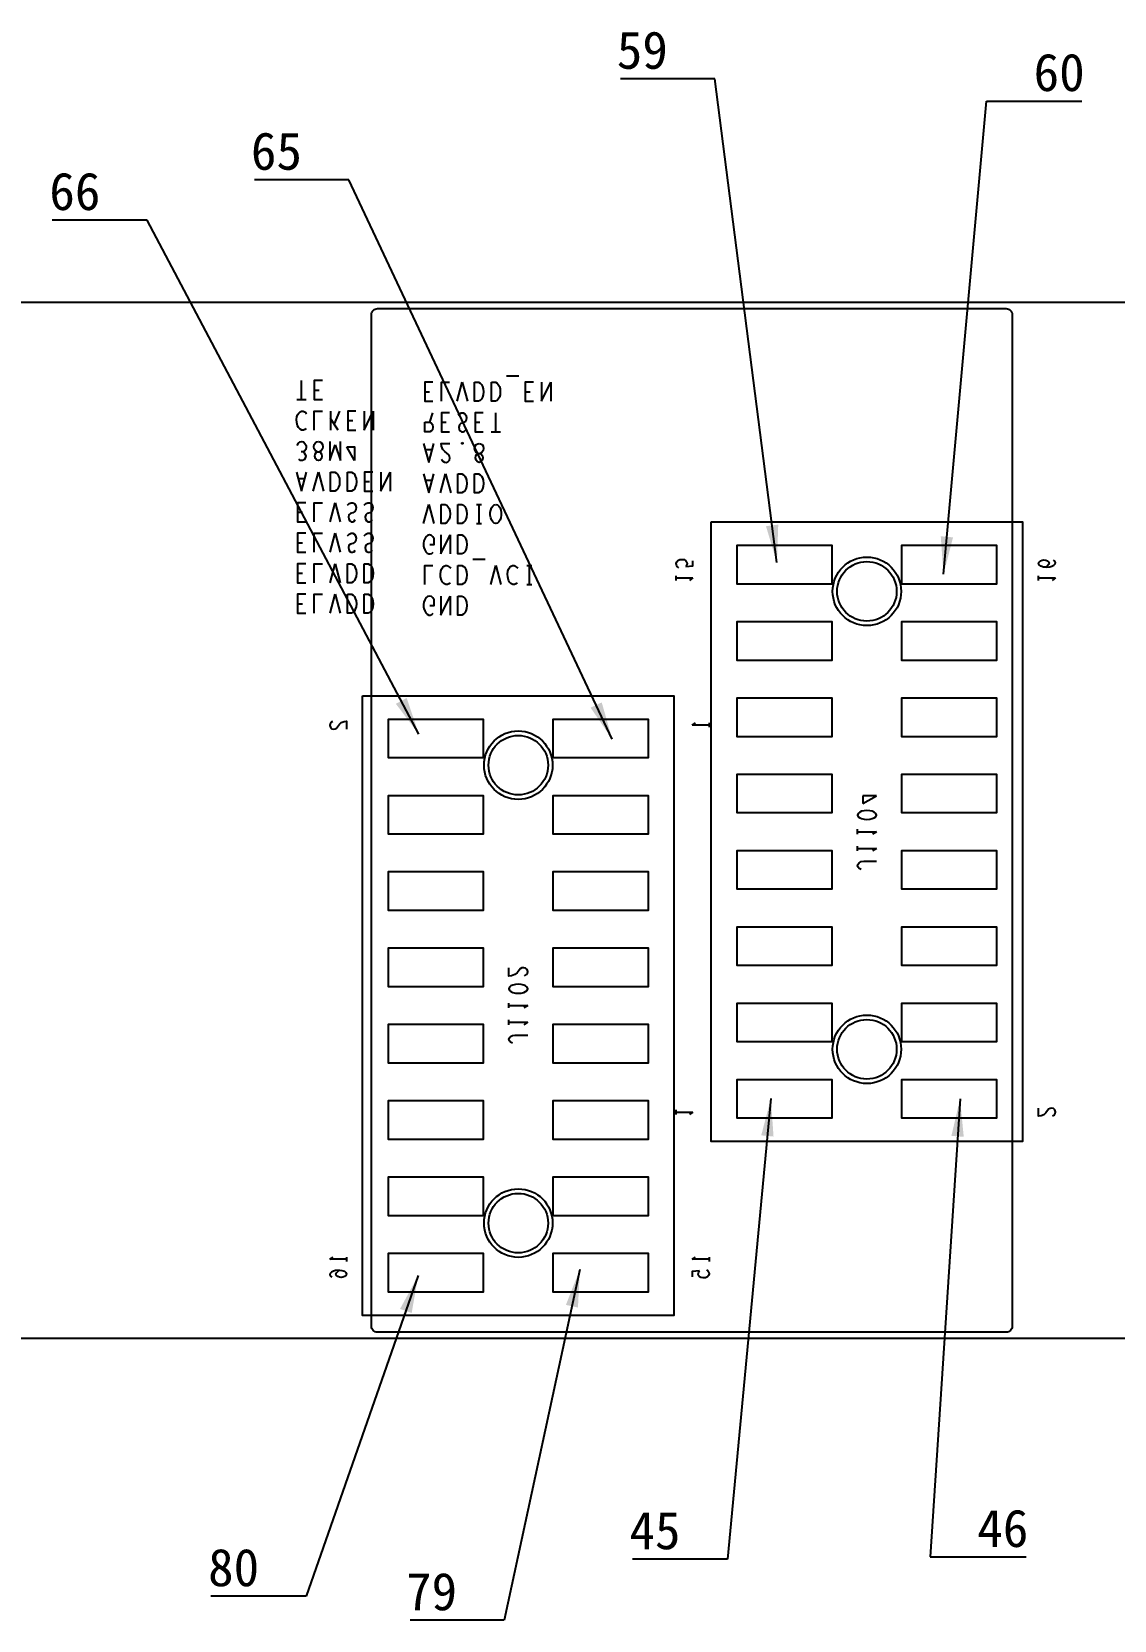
# Model space of a CAD drawing. Header units: millimetres. Extents: x 17 to 508, y 150 to 618.
# Drawn here: x 261 to 333, y 264.5 to 370.2 of the extents above; entities that cross this region are included whole.
import ezdxf

# ---------------------------------------------------------------- set-up
doc = ezdxf.new("R2010")
doc.units = ezdxf.units.MM
for name, color, linetype in [('gbr-outline-dxf_layer1', 2, 'Continuous'), ('outline_layer0', 5, 'Continuous'), ('s_layer2', 7, 'Continuous'), ('susc-t_layer1', 2, 'Continuous')]:
    doc.layers.add(name, color=color, linetype=linetype)
doc.layers.add('SPB', color=6, linetype='Continuous', lineweight=25)
doc.layers.add('尺寸線', color=3, linetype='Continuous', lineweight=0)
doc.styles.get("Standard").update_dxf_attribs({"font": ''})
doc.styles.get('Standard').set_extended_font_data('SimSun')
doc.dimstyles.new('ISO-25', dxfattribs={"dimtxt": 2.5, "dimasz": 2.5, "dimexe": 1.25, "dimexo": 0.625, "dimtad": 1, "dimtxsty": 'Standard', "dimcen": 2.5, "dimadec": 0, "dimazin": 0, "dimtfac": 1, "dimtmove": 0, "dimatfit": 3, "dimfxl": 1, "dimarcsym": 0})

msp = doc.modelspace()

# ---------------------------------------------------------------- linework, layer by layer
at = {"color": 1}
for centre in [(316.58, 332.99), (293.37, 321.42), (316.58, 302.51), (293.37, 290.94)]:
    msp.add_circle(centre, 1.98, dxfattribs=at)
at = {"color": 2}
for centre in [(316.58, 332.99), (293.37, 321.42), (316.58, 302.51), (293.37, 290.94)]:
    msp.add_circle(centre, 1.98, dxfattribs=at)
at = {"layer": 'gbr-outline-dxf_layer1', "color": 1, "linetype": 'Continuous'}
msp.add_lwpolyline([(339.14, 352.22), (198.62, 352.22, 0.198916), (197.2, 351.63), (173.52, 327.95, -0.198918), (172.81, 327.66), (156.75, 327.66, 0.414216), (155.75, 326.66), (155.75, 308.66, 0.414364), (156.75, 307.66), (172.91, 307.66, -0.19873), (173.62, 307.36), (197.13, 283.86, 0.198916), (198.54, 283.27), (339.14, 283.27, 0.198917)], format="xyb", dxfattribs=at)
at = {"layer": 'outline_layer0', "color": 2}
for centre in [(316.58, 332.99), (293.37, 321.42), (293.37, 321.42), (316.58, 302.51), (293.37, 290.94), (293.37, 290.94)]:
    msp.add_circle(centre, 1.98, dxfattribs=at)
at = {"layer": 's_layer2', "color": 2}
for p, q in [((278.94, 345.75), (278.94, 347.02)), ((289.31, 345.64), (289.64, 346.91)), ((289.64, 346.91), (289.98, 345.64)), ((292.59, 347.33), (293.4, 347.33)), ((294.91, 346.91), (294.91, 345.64)), ((294.91, 345.64), (295.54, 346.91)), ((295.54, 346.91), (295.54, 345.64)), ((278.63, 345.75), (279.26, 345.75)), ((280.11, 346.36), (279.79, 346.36)), ((287.47, 346.25), (287.14, 346.25)), ((294.16, 346.25), (293.84, 346.25)), ((280.88, 344.99), (280.88, 343.72)), ((281.47, 344.99), (281.11, 344.14)), ((283.1, 343.72), (283.72, 344.99)), ((283.1, 344.99), (283.1, 343.72)), ((283.72, 344.99), (283.72, 343.72)), ((287.48, 344.26), (287.68, 344.88)), ((291.88, 343.61), (291.88, 344.88)), ((281.39, 343.72), (280.88, 344.5)), ((282.35, 344.33), (282.02, 344.33)), ((288.58, 344.22), (288.26, 344.22)), ((290.81, 344.22), (290.49, 344.22)), ((280.82, 342.96), (280.82, 341.69)), ((280.82, 341.69), (281.18, 342.74)), ((281.18, 342.74), (281.53, 341.69)), ((281.53, 341.69), (281.53, 342.96)), ((282.46, 341.69), (281.95, 342.6)), ((287.07, 342.84), (287.41, 341.57)), ((287.41, 341.57), (287.75, 342.84)), ((291.57, 343.61), (292.19, 343.61)), ((287.63, 342.4), (287.2, 342.4)), ((278.61, 340.92), (278.94, 339.65)), ((279.16, 340.48), (278.73, 340.48)), ((278.94, 339.65), (279.28, 340.92)), ((279.72, 339.65), (280.06, 340.92)), ((280.06, 340.92), (280.4, 339.65)), ((284.21, 339.65), (284.84, 340.92)), ((284.21, 340.92), (284.21, 339.65)), ((284.84, 340.92), (284.84, 339.65)), ((287.07, 340.81), (287.41, 339.54)), ((287.41, 339.54), (287.75, 340.81)), ((288.19, 339.54), (288.53, 340.81)), ((288.53, 340.81), (288.87, 339.54)), ((283.46, 340.27), (283.14, 340.27)), ((287.63, 340.37), (287.2, 340.37)), ((280.84, 337.62), (281.18, 338.89)), ((281.18, 338.89), (281.51, 337.62)), ((287.07, 337.51), (287.41, 338.78)), ((287.41, 338.78), (287.75, 337.51)), ((290.6, 338.78), (290.92, 338.78)), ((290.76, 337.51), (290.76, 338.78)), ((279, 338.24), (278.67, 338.24)), ((290.6, 337.51), (290.92, 337.51)), ((280.84, 335.59), (281.18, 336.86)), ((281.18, 336.86), (281.51, 335.59)), ((288.22, 336.75), (288.22, 335.48)), ((288.22, 335.48), (288.84, 336.75)), ((288.84, 336.75), (288.84, 335.48)), ((279, 336.2), (278.67, 336.2)), ((279, 334.17), (278.67, 334.17)), ((280.84, 333.56), (281.18, 334.83)), ((281.18, 334.83), (281.51, 333.56)), ((290.35, 335.14), (291.17, 335.14)), ((291.54, 333.45), (291.88, 334.72)), ((291.88, 334.72), (292.21, 333.45)), ((293.95, 334.72), (294.27, 334.72)), ((294.11, 333.45), (294.11, 334.72)), ((293.95, 333.45), (294.27, 333.45)), ((303.88, 333.72), (303.88, 334.03)), ((303.88, 333.88), (305, 333.88)), ((305, 333.88), (304.78, 333.72)), ((328.01, 333.72), (328.01, 334.03)), ((328.01, 333.88), (329.13, 333.88)), ((329.13, 333.88), (328.91, 333.72)), ((279, 332.14), (278.67, 332.14)), ((280.84, 331.53), (281.18, 332.8)), ((281.18, 332.8), (281.51, 331.53)), ((288.22, 332.68), (288.22, 331.41)), ((288.22, 331.41), (288.84, 332.68)), ((288.84, 332.68), (288.84, 331.41)), ((304.95, 324.09), (305.18, 324.24)), ((306.07, 324.09), (304.95, 324.09)), ((306.07, 324.24), (306.07, 323.94)), ((317.22, 319.38), (316.31, 319.38)), ((316.31, 318.88), (317.22, 319.38)), ((316.31, 319.38), (316.31, 318.88)), ((315.95, 316.82), (315.95, 317.15)), ((315.95, 316.99), (317.22, 316.99)), ((317.22, 316.99), (316.96, 316.82)), ((315.95, 315.71), (315.95, 316.03)), ((315.95, 315.87), (317.22, 315.87)), ((317.22, 315.87), (316.96, 315.71)), ((292.74, 305.26), (292.74, 305.58)), ((292.74, 305.42), (294.01, 305.42)), ((294.01, 305.42), (293.75, 305.26)), ((292.74, 304.14), (292.74, 304.47)), ((292.74, 304.31), (294.01, 304.31)), ((294.01, 304.31), (293.75, 304.14)), ((303.88, 298.16), (303.88, 298.47)), ((303.88, 298.32), (305, 298.32)), ((305, 298.32), (304.78, 298.16)), ((280.82, 288.53), (281.05, 288.68)), ((281.94, 288.68), (281.94, 288.38)), ((304.95, 288.53), (305.18, 288.68)), ((306.07, 288.68), (306.07, 288.38)), ((281.94, 288.53), (280.82, 288.53)), ((306.07, 288.53), (304.95, 288.53))]:
    msp.add_line(p, q, dxfattribs=at)
for points in [[(280.33, 347.02), (279.79, 347.02), (279.79, 345.75), (280.33, 345.75)], [(287.68, 346.91), (287.14, 346.91), (287.14, 345.64), (287.68, 345.64)], [(288.26, 345.64), (288.26, 346.91), (288.8, 346.91)], [(294.38, 346.91), (293.84, 346.91), (293.84, 345.64), (294.38, 345.64)], [(279.24, 343.82), (279.16, 343.76), (279.07, 343.72), (278.96, 343.72), (278.84, 343.78), (278.74, 343.89), (278.67, 344.01), (278.62, 344.23), (278.61, 344.42), (278.63, 344.61), (278.67, 344.73), (278.75, 344.86), (278.85, 344.95), (278.94, 344.99), (279.04, 344.99), (279.13, 344.95), (279.22, 344.88), (279.28, 344.8)], [(279.79, 343.72), (279.79, 344.99), (280.33, 344.99)], [(282.56, 344.99), (282.02, 344.99), (282.02, 343.72), (282.56, 343.72)], [(288.8, 344.88), (288.26, 344.88), (288.26, 343.61), (288.8, 343.61)], [(289.36, 344.71), (289.47, 344.81), (289.59, 344.88), (289.7, 344.88), (289.81, 344.81), (289.89, 344.71), (289.93, 344.56), (289.9, 344.41), (289.83, 344.28), (289.71, 344.2), (289.55, 344.16), (289.46, 344.07), (289.41, 343.92), (289.44, 343.77), (289.51, 343.67), (289.6, 343.61), (289.7, 343.61), (289.79, 343.65), (289.87, 343.75)], [(291.03, 344.88), (290.49, 344.88), (290.49, 343.61), (291.03, 343.61)], [(278.65, 342.7), (278.73, 342.85), (278.84, 342.94), (278.96, 342.96), (279.07, 342.94), (279.17, 342.83), (279.24, 342.7), (279.26, 342.58), (279.23, 342.43), (279.13, 342.32), (279.04, 342.28), (278.92, 342.28)], [(279.99, 342.28), (279.87, 342.34), (279.79, 342.47), (279.76, 342.62), (279.79, 342.77), (279.86, 342.87), (279.97, 342.94), (280.06, 342.96)], [(280.06, 342.96), (280.16, 342.94), (280.26, 342.87), (280.33, 342.77), (280.36, 342.62), (280.33, 342.47), (280.25, 342.34), (280.13, 342.28)], [(281.95, 342.6), (282.46, 342.6), (282.46, 341.69)], [(288.27, 341.79), (288.35, 341.66), (288.45, 341.6), (288.56, 341.57), (288.69, 341.62), (288.79, 341.72), (288.81, 341.85), (288.8, 341.98), (288.75, 342.08), (288.47, 342.29), (288.35, 342.44), (288.27, 342.65), (288.24, 342.84), (288.81, 342.84)], [(290.69, 342.17), (290.57, 342.23), (290.49, 342.36), (290.46, 342.5), (290.49, 342.65), (290.56, 342.76), (290.67, 342.82), (290.76, 342.84)], [(290.76, 342.84), (290.86, 342.82), (290.96, 342.76), (291.03, 342.65), (291.06, 342.5), (291.03, 342.36), (290.95, 342.23), (290.83, 342.17)], [(279.04, 342.28), (279.12, 342.22), (279.19, 342.11), (279.22, 341.98), (279.19, 341.86), (279.12, 341.75), (279, 341.69), (278.88, 341.71), (278.75, 341.79)], [(283.68, 340.92), (283.14, 340.92), (283.14, 339.65), (283.68, 339.65)], [(279.22, 338.89), (278.67, 338.89), (278.67, 337.62), (279.22, 337.62)], [(279.79, 337.62), (279.79, 338.89), (280.33, 338.89)], [(282.01, 338.72), (282.12, 338.83), (282.24, 338.89), (282.35, 338.89), (282.46, 338.83), (282.54, 338.72), (282.58, 338.57), (282.55, 338.43), (282.48, 338.3), (282.36, 338.21), (282.2, 338.17), (282.1, 338.09), (282.06, 337.94), (282.09, 337.79), (282.16, 337.69), (282.25, 337.62), (282.35, 337.62), (282.44, 337.66), (282.52, 337.77)], [(283.12, 338.72), (283.23, 338.83), (283.35, 338.89), (283.46, 338.89), (283.57, 338.83), (283.65, 338.72), (283.69, 338.57), (283.67, 338.43), (283.6, 338.3), (283.48, 338.21), (283.31, 338.17), (283.22, 338.09), (283.18, 337.94), (283.21, 337.79), (283.27, 337.69), (283.37, 337.62), (283.46, 337.62), (283.56, 337.66), (283.64, 337.77)], [(279.22, 336.86), (278.67, 336.86), (278.67, 335.59), (279.22, 335.59)], [(279.79, 335.59), (279.79, 336.86), (280.33, 336.86)], [(282.01, 336.69), (282.12, 336.8), (282.24, 336.86), (282.35, 336.86), (282.46, 336.8), (282.54, 336.69), (282.58, 336.54), (282.55, 336.39), (282.48, 336.27), (282.36, 336.18), (282.2, 336.14), (282.1, 336.06), (282.06, 335.91), (282.09, 335.76), (282.16, 335.65), (282.25, 335.59), (282.35, 335.59), (282.44, 335.63), (282.52, 335.74)], [(283.12, 336.69), (283.23, 336.8), (283.35, 336.86), (283.46, 336.86), (283.57, 336.8), (283.65, 336.69), (283.69, 336.54), (283.67, 336.39), (283.6, 336.27), (283.48, 336.18), (283.31, 336.14), (283.22, 336.06), (283.18, 335.91), (283.21, 335.76), (283.27, 335.65), (283.37, 335.59), (283.46, 335.59), (283.56, 335.63), (283.64, 335.74)], [(287.49, 336.11), (287.76, 336.11), (287.76, 336.49), (287.68, 336.62), (287.59, 336.71), (287.45, 336.75), (287.32, 336.71), (287.22, 336.62), (287.14, 336.49), (287.09, 336.35), (287.06, 336.18), (287.06, 336.03), (287.09, 335.9), (287.14, 335.75), (287.22, 335.63), (287.3, 335.54), (287.41, 335.48), (287.51, 335.48), (287.62, 335.52), (287.7, 335.6)], [(279.22, 334.83), (278.67, 334.83), (278.67, 333.56), (279.22, 333.56)], [(279.79, 333.56), (279.79, 334.83), (280.33, 334.83)], [(287.14, 333.45), (287.14, 334.72), (287.68, 334.72)], [(288.83, 333.55), (288.75, 333.49), (288.65, 333.45), (288.54, 333.45), (288.42, 333.51), (288.33, 333.61), (288.26, 333.74), (288.2, 333.95), (288.19, 334.14), (288.22, 334.33), (288.26, 334.46), (288.34, 334.59), (288.43, 334.67), (288.53, 334.72), (288.62, 334.72), (288.72, 334.67), (288.8, 334.61), (288.87, 334.53)], [(293.29, 333.55), (293.21, 333.49), (293.11, 333.45), (293.01, 333.45), (292.88, 333.51), (292.79, 333.61), (292.72, 333.74), (292.67, 333.95), (292.65, 334.14), (292.68, 334.33), (292.72, 334.46), (292.8, 334.59), (292.9, 334.67), (292.99, 334.72), (293.09, 334.72), (293.18, 334.67), (293.26, 334.61), (293.33, 334.53)], [(304.05, 334.56), (303.96, 334.64), (303.9, 334.73), (303.88, 334.84), (303.92, 334.96), (303.99, 335.04), (304.12, 335.11), (304.27, 335.12), (304.42, 335.1), (304.52, 335.03), (304.59, 334.94), (304.61, 334.85), (304.59, 334.77), (304.52, 334.65)], [(304.52, 334.65), (305, 334.69), (305, 335.03)], [(328.52, 334.6), (328.76, 334.63), (328.89, 334.66), (329.02, 334.73), (329.11, 334.82), (329.13, 334.91), (329.09, 334.99), (329, 335.06)], [(279.22, 332.8), (278.67, 332.8), (278.67, 331.53), (279.22, 331.53)], [(279.79, 331.53), (279.79, 332.8), (280.33, 332.8)], [(287.49, 332.05), (287.76, 332.05), (287.76, 332.43), (287.68, 332.56), (287.59, 332.64), (287.45, 332.68), (287.32, 332.64), (287.22, 332.56), (287.14, 332.43), (287.09, 332.28), (287.06, 332.11), (287.06, 331.96), (287.09, 331.84), (287.14, 331.69), (287.22, 331.56), (287.3, 331.48), (287.41, 331.41), (287.51, 331.41), (287.62, 331.46), (287.7, 331.54)], [(281.01, 324.33), (280.9, 324.26), (280.84, 324.17), (280.82, 324.06), (280.86, 323.94), (280.95, 323.85), (281.07, 323.82), (281.18, 323.84), (281.27, 323.89), (281.46, 324.14), (281.59, 324.26), (281.77, 324.33), (281.94, 324.36), (281.94, 323.82)], [(316.2, 314.48), (316.07, 314.55), (315.99, 314.63), (315.95, 314.73), (315.99, 314.84), (316.07, 314.92), (316.2, 315), (316.37, 315.02), (317.22, 315.02)], [(293.79, 307.4), (293.92, 307.48), (293.98, 307.57), (294.01, 307.68), (293.96, 307.82), (293.86, 307.91), (293.73, 307.94), (293.6, 307.92), (293.5, 307.87), (293.29, 307.6), (293.14, 307.48), (292.93, 307.4), (292.74, 307.37), (292.74, 307.94)], [(292.99, 302.92), (292.86, 302.99), (292.78, 303.07), (292.74, 303.16), (292.78, 303.27), (292.86, 303.35), (292.99, 303.43), (293.16, 303.46), (294.01, 303.46)], [(328.94, 298.08), (329.06, 298.15), (329.11, 298.24), (329.13, 298.34), (329.09, 298.47), (329, 298.56), (328.89, 298.58), (328.78, 298.57), (328.68, 298.52), (328.5, 298.27), (328.37, 298.15), (328.18, 298.08), (328.01, 298.05), (328.01, 298.58)], [(281.44, 287.81), (281.2, 287.78), (281.07, 287.74), (280.94, 287.68), (280.84, 287.59), (280.82, 287.5), (280.86, 287.41), (280.95, 287.35)], [(305.44, 287.76), (304.95, 287.72), (304.95, 287.37)], [(305.9, 287.84), (306, 287.77), (306.05, 287.68), (306.07, 287.57), (306.03, 287.45), (305.96, 287.36), (305.83, 287.3), (305.68, 287.29), (305.53, 287.31), (305.44, 287.37), (305.36, 287.46), (305.34, 287.55), (305.36, 287.64), (305.44, 287.76)]]:
    msp.add_lwpolyline(points, dxfattribs=at)
for points in [[(290.46, 346.91), (290.73, 346.91), (290.84, 346.84), (290.92, 346.76), (290.99, 346.63), (291.04, 346.48), (291.06, 346.27), (291.04, 346.06), (290.99, 345.91), (290.92, 345.79), (290.84, 345.7), (290.73, 345.64), (290.46, 345.64)], [(291.58, 346.91), (291.85, 346.91), (291.96, 346.84), (292.04, 346.76), (292.11, 346.63), (292.16, 346.48), (292.17, 346.27), (292.16, 346.06), (292.11, 345.91), (292.04, 345.79), (291.96, 345.7), (291.85, 345.64), (291.58, 345.64)], [(287.14, 344.26), (287.48, 344.26), (287.58, 344.2), (287.66, 344.09), (287.68, 343.92), (287.66, 343.75), (287.59, 343.67), (287.48, 343.61), (287.14, 343.61)], [(289.64, 342.89), (289.67, 342.87), (289.67, 342.82), (289.64, 342.8), (289.62, 342.82), (289.62, 342.87)], [(279.99, 342.28), (280.13, 342.28), (280.21, 342.24), (280.28, 342.13), (280.3, 341.98), (280.26, 341.83), (280.17, 341.73), (280.06, 341.69), (279.95, 341.73), (279.86, 341.83), (279.82, 341.98), (279.84, 342.13), (279.91, 342.24)], [(290.69, 342.17), (290.83, 342.17), (290.91, 342.12), (290.98, 342.02), (291, 341.87), (290.96, 341.72), (290.87, 341.62), (290.76, 341.57), (290.65, 341.62), (290.56, 341.72), (290.52, 341.87), (290.54, 342.02), (290.61, 342.12)], [(280.88, 340.92), (281.15, 340.92), (281.26, 340.86), (281.34, 340.78), (281.41, 340.65), (281.46, 340.5), (281.47, 340.29), (281.46, 340.08), (281.41, 339.93), (281.34, 339.8), (281.26, 339.72), (281.15, 339.65), (280.88, 339.65)], [(281.99, 340.92), (282.27, 340.92), (282.37, 340.86), (282.46, 340.78), (282.52, 340.65), (282.58, 340.5), (282.59, 340.29), (282.58, 340.08), (282.52, 339.93), (282.46, 339.8), (282.37, 339.72), (282.27, 339.65), (281.99, 339.65)], [(289.35, 340.81), (289.62, 340.81), (289.73, 340.75), (289.81, 340.66), (289.87, 340.54), (289.93, 340.39), (289.94, 340.18), (289.93, 339.96), (289.87, 339.82), (289.81, 339.69), (289.73, 339.61), (289.62, 339.54), (289.35, 339.54)], [(290.46, 340.81), (290.73, 340.81), (290.84, 340.75), (290.92, 340.66), (290.99, 340.54), (291.04, 340.39), (291.06, 340.18), (291.04, 339.96), (290.99, 339.82), (290.92, 339.69), (290.84, 339.61), (290.73, 339.54), (290.46, 339.54)], [(288.23, 338.78), (288.5, 338.78), (288.61, 338.72), (288.69, 338.63), (288.76, 338.5), (288.81, 338.36), (288.83, 338.14), (288.81, 337.93), (288.76, 337.79), (288.69, 337.66), (288.61, 337.57), (288.5, 337.51), (288.23, 337.51)], [(289.35, 338.78), (289.62, 338.78), (289.73, 338.72), (289.81, 338.63), (289.87, 338.5), (289.93, 338.36), (289.94, 338.14), (289.93, 337.93), (289.87, 337.79), (289.81, 337.66), (289.73, 337.57), (289.62, 337.51), (289.35, 337.51)], [(291.88, 338.78), (291.98, 338.76), (292.08, 338.67), (292.16, 338.55), (292.21, 338.4), (292.24, 338.23), (292.24, 338.06), (292.21, 337.89), (292.16, 337.74), (292.08, 337.62), (291.98, 337.53), (291.88, 337.51), (291.77, 337.53), (291.67, 337.62), (291.59, 337.74), (291.54, 337.89), (291.51, 338.06), (291.51, 338.23), (291.54, 338.4), (291.59, 338.55), (291.67, 338.67), (291.77, 338.76)], [(306.22, 337.61), (326.95, 337.61), (326.95, 296.37), (306.22, 296.37)], [(289.35, 336.75), (289.62, 336.75), (289.73, 336.68), (289.81, 336.6), (289.87, 336.47), (289.93, 336.32), (289.94, 336.11), (289.93, 335.9), (289.87, 335.75), (289.81, 335.63), (289.73, 335.54), (289.62, 335.48), (289.35, 335.48)], [(307.92, 336.04), (307.92, 333.5), (314.27, 333.5), (314.27, 336.04)], [(318.89, 336.04), (318.89, 333.5), (325.24, 333.5), (325.24, 336.04)], [(281.99, 334.83), (282.27, 334.83), (282.37, 334.76), (282.46, 334.68), (282.52, 334.55), (282.58, 334.4), (282.59, 334.19), (282.58, 333.98), (282.52, 333.83), (282.46, 333.71), (282.37, 333.62), (282.27, 333.56), (281.99, 333.56)], [(283.11, 334.83), (283.38, 334.83), (283.49, 334.76), (283.57, 334.68), (283.64, 334.55), (283.69, 334.4), (283.71, 334.19), (283.69, 333.98), (283.64, 333.83), (283.57, 333.71), (283.49, 333.62), (283.38, 333.56), (283.11, 333.56)], [(289.35, 334.72), (289.62, 334.72), (289.73, 334.65), (289.81, 334.57), (289.87, 334.44), (289.93, 334.29), (289.94, 334.08), (289.93, 333.87), (289.87, 333.72), (289.81, 333.59), (289.73, 333.51), (289.62, 333.45), (289.35, 333.45)], [(328.37, 335.08), (328.5, 335.07), (328.61, 335.02), (328.68, 334.96), (328.72, 334.87), (328.68, 334.77), (328.61, 334.69), (328.48, 334.6), (328.33, 334.61), (328.16, 334.66), (328.05, 334.75), (328.01, 334.85), (328.05, 334.94), (328.14, 335.02), (328.25, 335.07)], [(281.99, 332.8), (282.27, 332.8), (282.37, 332.73), (282.46, 332.65), (282.52, 332.52), (282.58, 332.37), (282.59, 332.16), (282.58, 331.95), (282.52, 331.8), (282.46, 331.67), (282.37, 331.59), (282.27, 331.53), (281.99, 331.53)], [(283.11, 332.8), (283.38, 332.8), (283.49, 332.73), (283.57, 332.65), (283.64, 332.52), (283.69, 332.37), (283.71, 332.16), (283.69, 331.95), (283.64, 331.8), (283.57, 331.67), (283.49, 331.59), (283.38, 331.53), (283.11, 331.53)], [(289.35, 332.68), (289.62, 332.68), (289.73, 332.62), (289.81, 332.54), (289.87, 332.41), (289.93, 332.26), (289.94, 332.05), (289.93, 331.84), (289.87, 331.69), (289.81, 331.56), (289.73, 331.48), (289.62, 331.41), (289.35, 331.41)], [(307.92, 330.96), (307.92, 328.42), (314.27, 328.42), (314.27, 330.96)], [(318.89, 330.96), (318.89, 328.42), (325.24, 328.42), (325.24, 330.96)], [(283.01, 326.04), (303.73, 326.04), (303.73, 284.8), (283.01, 284.8)], [(307.92, 325.88), (307.92, 323.34), (314.27, 323.34), (314.27, 325.88)], [(318.89, 325.88), (318.89, 323.34), (325.24, 323.34), (325.24, 325.88)], [(284.71, 324.47), (284.71, 321.93), (291.06, 321.93), (291.06, 324.47)], [(295.68, 324.47), (295.68, 321.93), (302.03, 321.93), (302.03, 324.47)], [(307.92, 320.8), (307.92, 318.26), (314.27, 318.26), (314.27, 320.8)], [(318.89, 320.8), (318.89, 318.26), (325.24, 318.26), (325.24, 320.8)], [(284.71, 319.39), (284.71, 316.85), (291.06, 316.85), (291.06, 319.39)], [(295.68, 319.39), (295.68, 316.85), (302.03, 316.85), (302.03, 319.39)], [(316.58, 318.4), (316.39, 318.39), (316.22, 318.35), (316.1, 318.29), (315.99, 318.21), (315.95, 318.1), (315.99, 317.99), (316.1, 317.91), (316.22, 317.86), (316.39, 317.82), (316.58, 317.8), (316.77, 317.82), (316.94, 317.86), (317.07, 317.91), (317.18, 317.99), (317.22, 318.1), (317.18, 318.21), (317.07, 318.29), (316.94, 318.35), (316.77, 318.39)], [(307.92, 315.72), (307.92, 313.18), (314.27, 313.18), (314.27, 315.72)], [(318.89, 315.72), (318.89, 313.18), (325.24, 313.18), (325.24, 315.72)], [(284.71, 314.31), (284.71, 311.77), (291.06, 311.77), (291.06, 314.31)], [(295.68, 314.31), (295.68, 311.77), (302.03, 311.77), (302.03, 314.31)], [(307.92, 310.64), (307.92, 308.1), (314.27, 308.1), (314.27, 310.64)], [(318.89, 310.64), (318.89, 308.1), (325.24, 308.1), (325.24, 310.64)], [(284.71, 309.23), (284.71, 306.69), (291.06, 306.69), (291.06, 309.23)], [(295.68, 309.23), (295.68, 306.69), (302.03, 306.69), (302.03, 309.23)], [(293.37, 306.84), (293.18, 306.82), (293.01, 306.78), (292.88, 306.73), (292.78, 306.65), (292.74, 306.54), (292.78, 306.43), (292.88, 306.35), (293.01, 306.29), (293.18, 306.25), (293.37, 306.24), (293.56, 306.25), (293.73, 306.29), (293.86, 306.35), (293.96, 306.43), (294.01, 306.54), (293.96, 306.65), (293.86, 306.73), (293.73, 306.78), (293.56, 306.82)], [(307.92, 305.56), (307.92, 303.02), (314.27, 303.02), (314.27, 305.56)], [(318.89, 305.56), (318.89, 303.02), (325.24, 303.02), (325.24, 305.56)], [(284.71, 304.15), (284.71, 301.61), (291.06, 301.61), (291.06, 304.15)], [(295.68, 304.15), (295.68, 301.61), (302.03, 301.61), (302.03, 304.15)], [(307.92, 300.48), (307.92, 297.94), (314.27, 297.94), (314.27, 300.48)], [(318.89, 300.48), (318.89, 297.94), (325.24, 297.94), (325.24, 300.48)], [(284.71, 299.07), (284.71, 296.53), (291.06, 296.53), (291.06, 299.07)], [(295.68, 299.07), (295.68, 296.53), (302.03, 296.53), (302.03, 299.07)], [(284.71, 293.99), (284.71, 291.45), (291.06, 291.45), (291.06, 293.99)], [(295.68, 293.99), (295.68, 291.45), (302.03, 291.45), (302.03, 293.99)], [(284.71, 288.91), (284.71, 286.37), (291.06, 286.37), (291.06, 288.91)], [(295.68, 288.91), (295.68, 286.37), (302.03, 286.37), (302.03, 288.91)], [(281.47, 287.8), (281.62, 287.79), (281.79, 287.74), (281.9, 287.65), (281.94, 287.55), (281.9, 287.46), (281.81, 287.39), (281.7, 287.34), (281.59, 287.32), (281.46, 287.34), (281.35, 287.39), (281.27, 287.45), (281.23, 287.54), (281.27, 287.64), (281.35, 287.72)]]:
    msp.add_lwpolyline(points, close=True, dxfattribs=at)
for centre in [(316.58, 332.99), (316.58, 302.51)]:
    msp.add_circle(centre, 1.98, dxfattribs=at)
at = {"layer": 'SPB', "color": 2, "linetype": 'Continuous'}
for points in [[(307.92, 333.5), (314.27, 333.5), (314.27, 336.04), (307.92, 336.04)], [(318.89, 333.5), (325.24, 333.5), (325.24, 336.04), (318.89, 336.04)], [(307.92, 328.42), (314.27, 328.42), (314.27, 330.96), (307.92, 330.96)], [(318.89, 328.42), (325.24, 328.42), (325.24, 330.96), (318.89, 330.96)], [(307.92, 323.34), (314.27, 323.34), (314.27, 325.88), (307.92, 325.88)], [(318.89, 323.34), (325.24, 323.34), (325.24, 325.88), (318.89, 325.88)], [(284.71, 321.93), (291.06, 321.93), (291.06, 324.47), (284.71, 324.47)], [(295.68, 321.93), (302.03, 321.93), (302.03, 324.47), (295.68, 324.47)], [(307.92, 318.26), (314.27, 318.26), (314.27, 320.8), (307.92, 320.8)], [(318.89, 318.26), (325.24, 318.26), (325.24, 320.8), (318.89, 320.8)], [(284.71, 316.85), (291.06, 316.85), (291.06, 319.39), (284.71, 319.39)], [(295.68, 316.85), (302.03, 316.85), (302.03, 319.39), (295.68, 319.39)], [(307.92, 313.18), (314.27, 313.18), (314.27, 315.72), (307.92, 315.72)], [(318.89, 313.18), (325.24, 313.18), (325.24, 315.72), (318.89, 315.72)], [(284.71, 311.77), (291.06, 311.77), (291.06, 314.31), (284.71, 314.31)], [(295.68, 311.77), (302.03, 311.77), (302.03, 314.31), (295.68, 314.31)], [(307.92, 308.1), (314.27, 308.1), (314.27, 310.64), (307.92, 310.64)], [(318.89, 308.1), (325.24, 308.1), (325.24, 310.64), (318.89, 310.64)], [(284.71, 306.69), (291.06, 306.69), (291.06, 309.23), (284.71, 309.23)], [(295.68, 306.69), (302.03, 306.69), (302.03, 309.23), (295.68, 309.23)], [(307.92, 303.02), (314.27, 303.02), (314.27, 305.56), (307.92, 305.56)], [(318.89, 303.02), (325.24, 303.02), (325.24, 305.56), (318.89, 305.56)], [(284.71, 301.61), (291.06, 301.61), (291.06, 304.15), (284.71, 304.15)], [(295.68, 301.61), (302.03, 301.61), (302.03, 304.15), (295.68, 304.15)], [(307.92, 297.94), (314.27, 297.94), (314.27, 300.48), (307.92, 300.48)], [(318.89, 297.94), (325.24, 297.94), (325.24, 300.48), (318.89, 300.48)], [(284.71, 296.53), (291.06, 296.53), (291.06, 299.07), (284.71, 299.07)], [(295.68, 296.53), (302.03, 296.53), (302.03, 299.07), (295.68, 299.07)], [(284.71, 291.45), (291.06, 291.45), (291.06, 293.99), (284.71, 293.99)], [(295.68, 291.45), (302.03, 291.45), (302.03, 293.99), (295.68, 293.99)], [(284.71, 286.37), (291.06, 286.37), (291.06, 288.91), (284.71, 288.91)], [(295.68, 286.37), (302.03, 286.37), (302.03, 288.91), (295.68, 288.91)]]:
    msp.add_lwpolyline(points, close=True, dxfattribs=at)
at = {"layer": 'susc-t_layer1', "color": 1, "linetype": 'Continuous'}
msp.add_lwpolyline([(283.99, 351.81), (325.86, 351.81, -0.414223), (326.26, 351.41), (326.26, 284.08, -0.414223), (325.86, 283.68), (283.99, 283.68, -0.414223), (283.59, 284.08), (283.59, 351.41, -0.414223)], format="xyb", close=True, dxfattribs=at)
at = {"layer": 'susc-t_layer1', "color": 1}
for centre in [(316.58, 332.99), (293.37, 321.42), (316.58, 302.51), (293.37, 290.94)]:
    msp.add_circle(centre, 2.28, dxfattribs=at)

# ---------------------------------------------------------------- texts
at = {"layer": '尺寸線', "color": 2, "char_height": 2.5}
for s, insert, attachment_point in [('59', (303.33, 367.73), 9), ('60', (327.68, 366.25), 7), ('65', (278.97, 361.01), 9), ('66', (265.55, 358.33), 9), ('46', (323.93, 269.34), 7), ('45', (304.17, 269.19), 9), ('80', (276.12, 266.73), 9), ('79', (289.3, 265.13), 9)]:
    msp.add_mtext(s, dxfattribs=dict(at, insert=insert, attachment_point=attachment_point))

# ---------------------------------------------------------------- leaders
at = {"layer": '尺寸線', "color": 2, "annotation_type": 0, "has_hookline": 1}
for points, hookline_direction, text_width in [([(310.59, 334.9), (306.45, 367.1), (303.95, 367.1)], 1, 3.15), ([(321.68, 334.13), (324.55, 365.62), (327.05, 365.62)], 0, 3.21), ([(299.62, 323.16), (282.1, 360.39), (279.6, 360.39)], 1, 3.17), ([(286.75, 323.49), (268.67, 357.7), (266.17, 357.7)], 1, 3.21), ([(310.19, 299.23), (307.3, 268.56), (304.8, 268.56)], 1, 3.21), ([(322.78, 299.21), (320.8, 268.72), (323.3, 268.72)], 0, 3.25), ([(297.47, 287.85), (292.43, 264.51), (289.93, 264.51)], 1, 3.14), ([(286.71, 287.45), (279.25, 266.1), (276.75, 266.1)], 1, 3.22)]:
    msp.add_leader(points, dimstyle='ISO-25', dxfattribs=dict(at, hookline_direction=hookline_direction, text_width=text_width))

doc.saveas('drawing.dxf')
